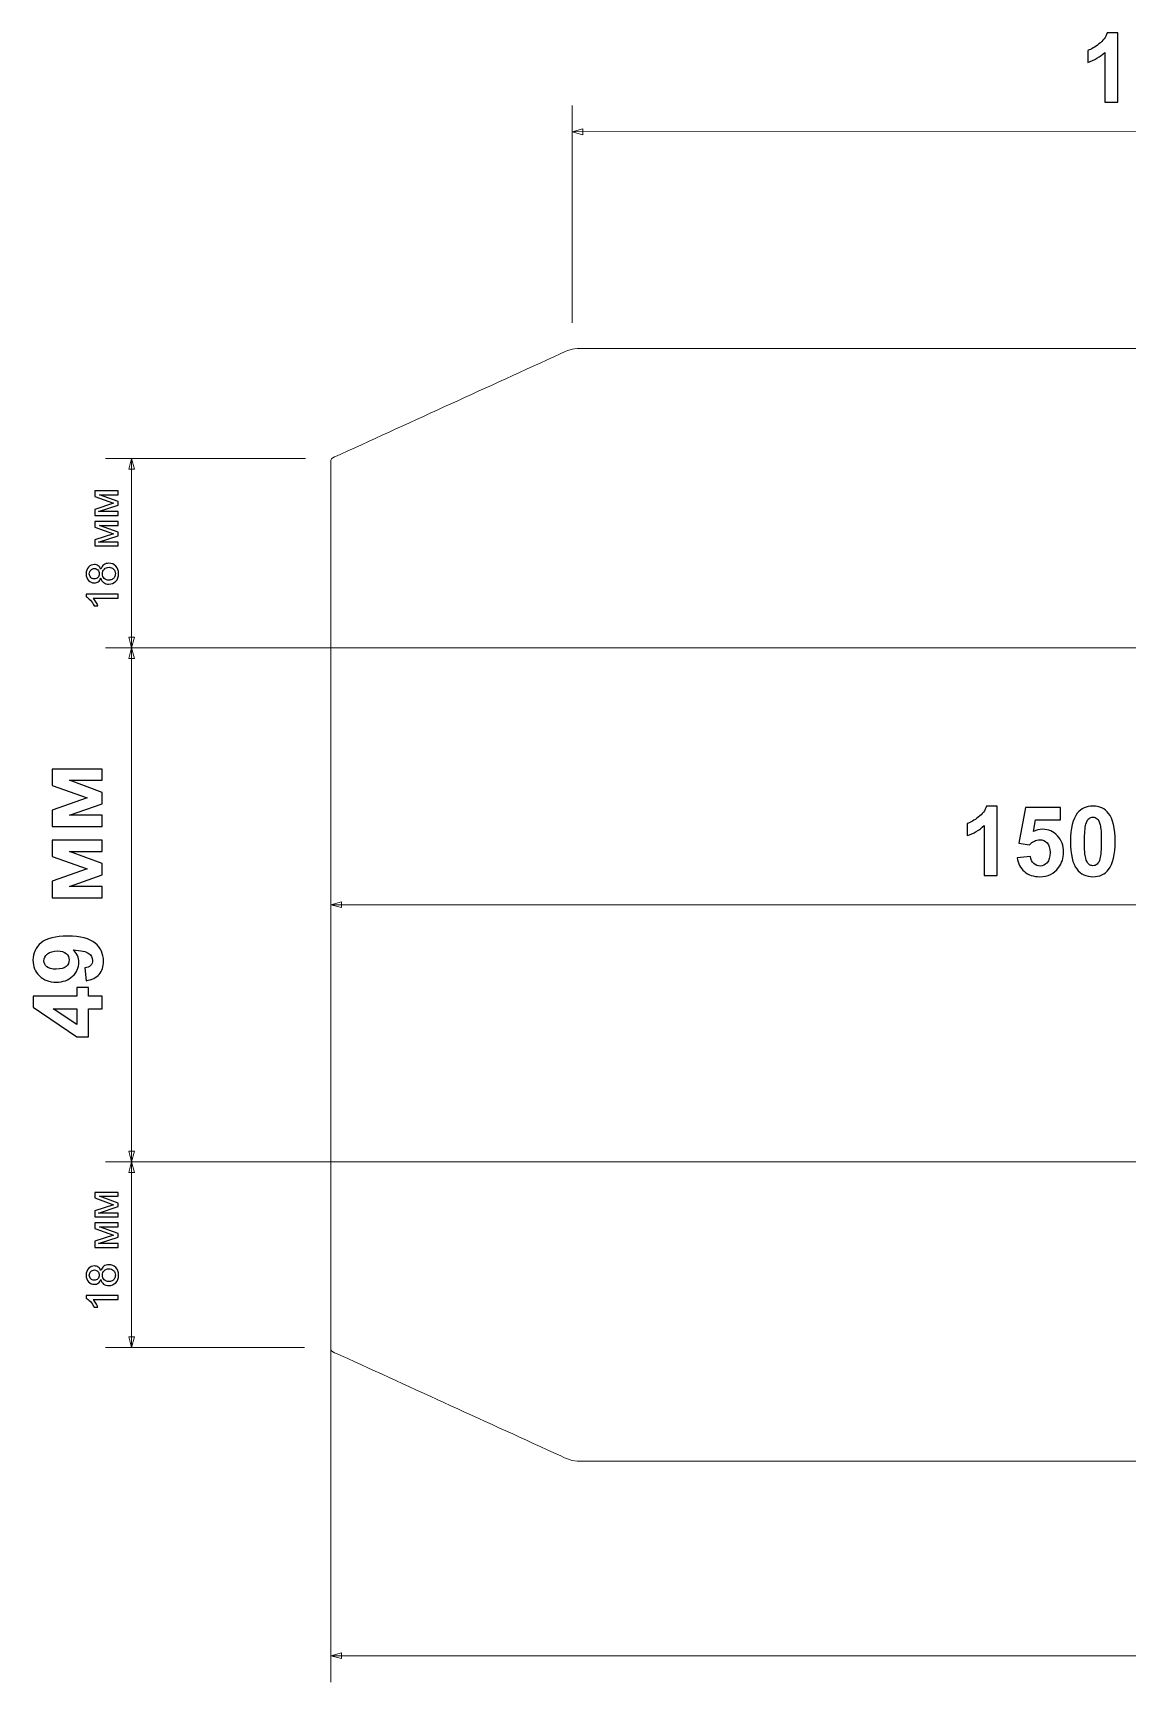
# Model space of a CAD drawing. Header units: centimetres. Extents: x -84 to 84, y -59 to 59.
# Drawn here: x -60.22 to -49.78, y 29.2 to 44.93 of the extents above; entities that cross this region are included whole.
import ezdxf

# ---------------------------------------------------------------- set-up
doc = ezdxf.new("R2010")
doc.units = ezdxf.units.CM
doc.header["$MEASUREMENT"] = 0
doc.layers.add('layer 1', color=7, linetype='Continuous')

msp = doc.modelspace()

# ---------------------------------------------------------------- linework, layer by layer
at = {"layer": 'layer 1', "color": 155}
for points, knots in [([(-49.87127, 44.26686), (-49.87127, 44.26686), (-49.99693, 44.26686), (-49.99693, 44.26686), (-49.99693, 44.26686), (-49.99693, 44.26686), (-49.99693, 44.74229), (-49.99693, 44.74229), (-49.99693, 44.74229), (-50.04279, 44.69918), (-50.09691, 44.66723), (-50.15928, 44.64659), (-50.15928, 44.64659), (-50.15928, 44.64659), (-50.15928, 44.76124), (-50.15928, 44.76124), (-50.15928, 44.76124), (-50.12641, 44.77194), (-50.09079, 44.79227), (-50.05242, 44.82239), (-50.05242, 44.82239), (-50.0139, 44.85235), (-49.98761, 44.88736), (-49.97324, 44.92726), (-49.97324, 44.92726), (-49.97324, 44.92726), (-49.87127, 44.92726), (-49.87127, 44.92726), (-49.87127, 44.92726), (-49.87127, 44.92726), (-49.87127, 44.26686), (-49.87127, 44.26686)], [0, 0, 0, 0, 0.11111111, 0.11111111, 0.11111111, 0.11111111, 0.22222222, 0.22222222, 0.22222222, 0.22222222, 0.33333333, 0.33333333, 0.33333333, 0.33333333, 0.44444444, 0.44444444, 0.44444444, 0.44444444, 0.55555556, 0.55555556, 0.55555556, 0.55555556, 0.66666667, 0.66666667, 0.66666667, 0.66666667, 0.77777778, 0.77777778, 0.77777778, 0.77777778, 1, 1, 1, 1]), ([(-59.62596, 40.32731), (-59.62596, 40.32731), (-59.62596, 40.3846), (-59.62596, 40.3846), (-59.62596, 40.3846), (-59.62596, 40.3846), (-59.45014, 40.44267), (-59.45014, 40.44267), (-59.45014, 40.44267), (-59.45014, 40.44267), (-59.62596, 40.50694), (-59.62596, 40.50694), (-59.62596, 40.50694), (-59.62596, 40.50694), (-59.62596, 40.56014), (-59.62596, 40.56014), (-59.62596, 40.56014), (-59.62596, 40.56014), (-59.40625, 40.56014), (-59.40625, 40.56014), (-59.40625, 40.56014), (-59.40625, 40.56014), (-59.40625, 40.52289), (-59.40625, 40.52289), (-59.40625, 40.52289), (-59.40625, 40.52289), (-59.58313, 40.52289), (-59.58313, 40.52289), (-59.58313, 40.52289), (-59.58313, 40.52289), (-59.40625, 40.45819), (-59.40625, 40.45819), (-59.40625, 40.45819), (-59.40625, 40.45819), (-59.40625, 40.42489), (-59.40625, 40.42489), (-59.40625, 40.42489), (-59.40625, 40.42489), (-59.5916, 40.36372), (-59.5916, 40.36372), (-59.5916, 40.36372), (-59.5916, 40.36372), (-59.40625, 40.36372), (-59.40625, 40.36372), (-59.40625, 40.36372), (-59.40625, 40.36372), (-59.40625, 40.32731), (-59.40625, 40.32731), (-59.40625, 40.32731), (-59.40625, 40.32731), (-59.62596, 40.32731), (-59.62596, 40.32731)], [0, 0, 0, 0, 0.07142857, 0.07142857, 0.07142857, 0.07142857, 0.14285714, 0.14285714, 0.14285714, 0.14285714, 0.21428571, 0.21428571, 0.21428571, 0.21428571, 0.28571429, 0.28571429, 0.28571429, 0.28571429, 0.35714286, 0.35714286, 0.35714286, 0.35714286, 0.42857143, 0.42857143, 0.42857143, 0.42857143, 0.5, 0.5, 0.5, 0.5, 0.57142857, 0.57142857, 0.57142857, 0.57142857, 0.64285714, 0.64285714, 0.64285714, 0.64285714, 0.71428571, 0.71428571, 0.71428571, 0.71428571, 0.78571429, 0.78571429, 0.78571429, 0.78571429, 0.85714286, 0.85714286, 0.85714286, 0.85714286, 1, 1, 1, 1]), ([(-59.62596, 40.03627), (-59.62596, 40.03627), (-59.62596, 40.09356), (-59.62596, 40.09356), (-59.62596, 40.09356), (-59.62596, 40.09356), (-59.45014, 40.15163), (-59.45014, 40.15163), (-59.45014, 40.15163), (-59.45014, 40.15163), (-59.62596, 40.2159), (-59.62596, 40.2159), (-59.62596, 40.2159), (-59.62596, 40.2159), (-59.62596, 40.2691), (-59.62596, 40.2691), (-59.62596, 40.2691), (-59.62596, 40.2691), (-59.40625, 40.2691), (-59.40625, 40.2691), (-59.40625, 40.2691), (-59.40625, 40.2691), (-59.40625, 40.23185), (-59.40625, 40.23185), (-59.40625, 40.23185), (-59.40625, 40.23185), (-59.58313, 40.23185), (-59.58313, 40.23185), (-59.58313, 40.23185), (-59.58313, 40.23185), (-59.40625, 40.16715), (-59.40625, 40.16715), (-59.40625, 40.16715), (-59.40625, 40.16715), (-59.40625, 40.13385), (-59.40625, 40.13385), (-59.40625, 40.13385), (-59.40625, 40.13385), (-59.5916, 40.07268), (-59.5916, 40.07268), (-59.5916, 40.07268), (-59.5916, 40.07268), (-59.40625, 40.07268), (-59.40625, 40.07268), (-59.40625, 40.07268), (-59.40625, 40.07268), (-59.40625, 40.03627), (-59.40625, 40.03627), (-59.40625, 40.03627), (-59.40625, 40.03627), (-59.62596, 40.03627), (-59.62596, 40.03627)], [0, 0, 0, 0, 0.07142857, 0.07142857, 0.07142857, 0.07142857, 0.14285714, 0.14285714, 0.14285714, 0.14285714, 0.21428571, 0.21428571, 0.21428571, 0.21428571, 0.28571429, 0.28571429, 0.28571429, 0.28571429, 0.35714286, 0.35714286, 0.35714286, 0.35714286, 0.42857143, 0.42857143, 0.42857143, 0.42857143, 0.5, 0.5, 0.5, 0.5, 0.57142857, 0.57142857, 0.57142857, 0.57142857, 0.64285714, 0.64285714, 0.64285714, 0.64285714, 0.71428571, 0.71428571, 0.71428571, 0.71428571, 0.78571429, 0.78571429, 0.78571429, 0.78571429, 0.85714286, 0.85714286, 0.85714286, 0.85714286, 1, 1, 1, 1]), ([(-59.57057, 39.72914), (-59.57622, 39.71369), (-59.58433, 39.70226), (-59.59477, 39.69478), (-59.59477, 39.69478), (-59.60529, 39.68737), (-59.61784, 39.68363), (-59.63245, 39.68363), (-59.63245, 39.68363), (-59.65453, 39.68363), (-59.67302, 39.69154), (-59.68805, 39.70734), (-59.68805, 39.70734), (-59.70307, 39.72321), (-59.71062, 39.74424), (-59.71062, 39.77056), (-59.71062, 39.77056), (-59.71062, 39.79694), (-59.70293, 39.81825), (-59.68755, 39.83434), (-59.68755, 39.83434), (-59.67217, 39.85043), (-59.65347, 39.85847), (-59.63139, 39.85847), (-59.63139, 39.85847), (-59.61735, 39.85847), (-59.60507, 39.8548), (-59.5947, 39.84746), (-59.5947, 39.84746), (-59.58426, 39.84012), (-59.57622, 39.82898), (-59.57057, 39.81395), (-59.57057, 39.81395), (-59.5645, 39.8325), (-59.55477, 39.84654), (-59.54122, 39.85621), (-59.54122, 39.85621), (-59.52775, 39.86588), (-59.51166, 39.87074), (-59.49289, 39.87074), (-59.49289, 39.87074), (-59.467, 39.87074), (-59.44527, 39.86157), (-59.42763, 39.8433), (-59.42763, 39.8433), (-59.40999, 39.82495), (-59.40117, 39.8009), (-59.40117, 39.77105), (-59.40117, 39.77105), (-59.40117, 39.74121), (-59.40999, 39.71715), (-59.4277, 39.6988), (-59.4277, 39.6988), (-59.44541, 39.68053), (-59.46749, 39.67136), (-59.49395, 39.67136), (-59.49395, 39.67136), (-59.51363, 39.67136), (-59.53014, 39.67637), (-59.54341, 39.68638), (-59.54341, 39.68638), (-59.55674, 39.6964), (-59.56577, 39.71066), (-59.57057, 39.72914)], [0, 0, 0, 0, 0.05882353, 0.05882353, 0.05882353, 0.05882353, 0.11764706, 0.11764706, 0.11764706, 0.11764706, 0.17647059, 0.17647059, 0.17647059, 0.17647059, 0.23529412, 0.23529412, 0.23529412, 0.23529412, 0.29411765, 0.29411765, 0.29411765, 0.29411765, 0.35294118, 0.35294118, 0.35294118, 0.35294118, 0.41176471, 0.41176471, 0.41176471, 0.41176471, 0.47058824, 0.47058824, 0.47058824, 0.47058824, 0.52941176, 0.52941176, 0.52941176, 0.52941176, 0.58823529, 0.58823529, 0.58823529, 0.58823529, 0.64705882, 0.64705882, 0.64705882, 0.64705882, 0.70588235, 0.70588235, 0.70588235, 0.70588235, 0.76470588, 0.76470588, 0.76470588, 0.76470588, 0.82352941, 0.82352941, 0.82352941, 0.82352941, 0.88235294, 0.88235294, 0.88235294, 0.88235294, 1, 1, 1, 1]), ([(-59.63379, 39.72173), (-59.6194, 39.72173), (-59.60768, 39.72632), (-59.59858, 39.73542), (-59.59858, 39.73542), (-59.58948, 39.74459), (-59.5849, 39.75659), (-59.5849, 39.77147), (-59.5849, 39.77147), (-59.5849, 39.78594), (-59.58941, 39.79765), (-59.59844, 39.80675), (-59.59844, 39.80675), (-59.60747, 39.81585), (-59.61855, 39.82037), (-59.63167, 39.82037), (-59.63167, 39.82037), (-59.64536, 39.82037), (-59.65686, 39.81571), (-59.66617, 39.80633), (-59.66617, 39.80633), (-59.67549, 39.79701), (-59.68014, 39.78523), (-59.68014, 39.77105), (-59.68014, 39.77105), (-59.68014, 39.75673), (-59.67556, 39.74495), (-59.66646, 39.73563), (-59.66646, 39.73563), (-59.65736, 39.72639), (-59.64649, 39.72173), (-59.63379, 39.72173)], [0, 0, 0, 0, 0.11111111, 0.11111111, 0.11111111, 0.11111111, 0.22222222, 0.22222222, 0.22222222, 0.22222222, 0.33333333, 0.33333333, 0.33333333, 0.33333333, 0.44444444, 0.44444444, 0.44444444, 0.44444444, 0.55555556, 0.55555556, 0.55555556, 0.55555556, 0.66666667, 0.66666667, 0.66666667, 0.66666667, 0.77777778, 0.77777778, 0.77777778, 0.77777778, 1, 1, 1, 1]), ([(-59.49367, 39.70946), (-59.48301, 39.70946), (-59.47278, 39.71193), (-59.46284, 39.71686), (-59.46284, 39.71686), (-59.45296, 39.7218), (-59.44527, 39.72928), (-59.43983, 39.7393), (-59.43983, 39.7393), (-59.4344, 39.74925), (-59.43165, 39.75997), (-59.43165, 39.77133), (-59.43165, 39.77133), (-59.43165, 39.78925), (-59.43736, 39.80393), (-59.44879, 39.81543), (-59.44879, 39.81543), (-59.46022, 39.82693), (-59.47476, 39.83265), (-59.4924, 39.83265), (-59.4924, 39.83265), (-59.51032, 39.83265), (-59.52514, 39.82672), (-59.53685, 39.81494), (-59.53685, 39.81494), (-59.54856, 39.80308), (-59.55442, 39.78813), (-59.55442, 39.77013), (-59.55442, 39.77013), (-59.55442, 39.75249), (-59.54863, 39.73803), (-59.53706, 39.7266), (-59.53706, 39.7266), (-59.52549, 39.71517), (-59.51102, 39.70946), (-59.49367, 39.70946)], [0, 0, 0, 0, 0.1, 0.1, 0.1, 0.1, 0.2, 0.2, 0.2, 0.2, 0.3, 0.3, 0.3, 0.3, 0.4, 0.4, 0.4, 0.4, 0.5, 0.5, 0.5, 0.5, 0.6, 0.6, 0.6, 0.6, 0.7, 0.7, 0.7, 0.7, 0.8, 0.8, 0.8, 0.8, 1, 1, 1, 1]), ([(-59.40625, 39.57604), (-59.40625, 39.57604), (-59.40625, 39.53879), (-59.40625, 39.53879), (-59.40625, 39.53879), (-59.40625, 39.53879), (-59.64346, 39.53879), (-59.64346, 39.53879), (-59.64346, 39.53879), (-59.63485, 39.52983), (-59.62631, 39.51804), (-59.61777, 39.50351), (-59.61777, 39.50351), (-59.60924, 39.48897), (-59.60282, 39.47585), (-59.59858, 39.46428), (-59.59858, 39.46428), (-59.59858, 39.46428), (-59.63457, 39.46428), (-59.63457, 39.46428), (-59.63457, 39.46428), (-59.6443, 39.48509), (-59.65616, 39.5033), (-59.67013, 39.51889), (-59.67013, 39.51889), (-59.68403, 39.53448), (-59.6975, 39.54556), (-59.71062, 39.55205), (-59.71062, 39.55205), (-59.71062, 39.55205), (-59.71062, 39.57604), (-59.71062, 39.57604), (-59.71062, 39.57604), (-59.71062, 39.57604), (-59.40625, 39.57604), (-59.40625, 39.57604)], [0, 0, 0, 0, 0.1, 0.1, 0.1, 0.1, 0.2, 0.2, 0.2, 0.2, 0.3, 0.3, 0.3, 0.3, 0.4, 0.4, 0.4, 0.4, 0.5, 0.5, 0.5, 0.5, 0.6, 0.6, 0.6, 0.6, 0.7, 0.7, 0.7, 0.7, 0.8, 0.8, 0.8, 0.8, 1, 1, 1, 1]), ([(-60.03295, 37.36031), (-60.03295, 37.36031), (-60.03295, 37.51715), (-60.03295, 37.51715), (-60.03295, 37.51715), (-60.03295, 37.51715), (-59.70122, 37.6341), (-59.70122, 37.6341), (-59.70122, 37.6341), (-59.70122, 37.6341), (-60.03295, 37.75303), (-60.03295, 37.75303), (-60.03295, 37.75303), (-60.03295, 37.75303), (-60.03295, 37.90881), (-60.03295, 37.90881), (-60.03295, 37.90881), (-60.03295, 37.90881), (-59.55691, 37.90881), (-59.55691, 37.90881), (-59.55691, 37.90881), (-59.55691, 37.90881), (-59.55691, 37.80149), (-59.55691, 37.80149), (-59.55691, 37.80149), (-59.55691, 37.80149), (-59.87029, 37.80149), (-59.87029, 37.80149), (-59.87029, 37.80149), (-59.87029, 37.80149), (-59.55691, 37.68623), (-59.55691, 37.68623), (-59.55691, 37.68623), (-59.55691, 37.68623), (-59.55691, 37.57815), (-59.55691, 37.57815), (-59.55691, 37.57815), (-59.55691, 37.57815), (-59.87029, 37.46762), (-59.87029, 37.46762), (-59.87029, 37.46762), (-59.87029, 37.46762), (-59.55691, 37.46762), (-59.55691, 37.46762), (-59.55691, 37.46762), (-59.55691, 37.46762), (-59.55691, 37.36031), (-59.55691, 37.36031), (-59.55691, 37.36031), (-59.55691, 37.36031), (-60.03295, 37.36031), (-60.03295, 37.36031)], [0, 0, 0, 0, 0.07142857, 0.07142857, 0.07142857, 0.07142857, 0.14285714, 0.14285714, 0.14285714, 0.14285714, 0.21428571, 0.21428571, 0.21428571, 0.21428571, 0.28571429, 0.28571429, 0.28571429, 0.28571429, 0.35714286, 0.35714286, 0.35714286, 0.35714286, 0.42857143, 0.42857143, 0.42857143, 0.42857143, 0.5, 0.5, 0.5, 0.5, 0.57142857, 0.57142857, 0.57142857, 0.57142857, 0.64285714, 0.64285714, 0.64285714, 0.64285714, 0.71428571, 0.71428571, 0.71428571, 0.71428571, 0.78571429, 0.78571429, 0.78571429, 0.78571429, 0.85714286, 0.85714286, 0.85714286, 0.85714286, 1, 1, 1, 1]), ([(-51.02188, 36.89402), (-51.02188, 36.89402), (-51.14754, 36.89402), (-51.14754, 36.89402), (-51.14754, 36.89402), (-51.14754, 36.89402), (-51.14754, 37.36945), (-51.14754, 37.36945), (-51.14754, 37.36945), (-51.1934, 37.32634), (-51.24752, 37.29439), (-51.30989, 37.27375), (-51.30989, 37.27375), (-51.30989, 37.27375), (-51.30989, 37.3884), (-51.30989, 37.3884), (-51.30989, 37.3884), (-51.27702, 37.3991), (-51.2414, 37.41943), (-51.20303, 37.44955), (-51.20303, 37.44955), (-51.16451, 37.47951), (-51.13822, 37.51452), (-51.12385, 37.55442), (-51.12385, 37.55442), (-51.12385, 37.55442), (-51.02188, 37.55442), (-51.02188, 37.55442), (-51.02188, 37.55442), (-51.02188, 37.55442), (-51.02188, 36.89402), (-51.02188, 36.89402)], [0, 0, 0, 0, 0.11111111, 0.11111111, 0.11111111, 0.11111111, 0.22222222, 0.22222222, 0.22222222, 0.22222222, 0.33333333, 0.33333333, 0.33333333, 0.33333333, 0.44444444, 0.44444444, 0.44444444, 0.44444444, 0.55555556, 0.55555556, 0.55555556, 0.55555556, 0.66666667, 0.66666667, 0.66666667, 0.66666667, 0.77777778, 0.77777778, 0.77777778, 0.77777778, 1, 1, 1, 1]), ([(-50.83186, 37.06264), (-50.83186, 37.06264), (-50.7062, 37.07563), (-50.7062, 37.07563), (-50.7062, 37.07563), (-50.70253, 37.0472), (-50.69199, 37.02457), (-50.67441, 37.00791), (-50.67441, 37.00791), (-50.65667, 36.99125), (-50.63634, 36.98299), (-50.61326, 36.98299), (-50.61326, 36.98299), (-50.58696, 36.98299), (-50.56465, 36.99369), (-50.54645, 37.01525), (-50.54645, 37.01525), (-50.52826, 37.0368), (-50.51909, 37.06921), (-50.51909, 37.11247), (-50.51909, 37.11247), (-50.51909, 37.15313), (-50.52811, 37.18356), (-50.5463, 37.20389), (-50.5463, 37.20389), (-50.56434, 37.22422), (-50.58788, 37.23431), (-50.61693, 37.23431), (-50.61693, 37.23431), (-50.65316, 37.23431), (-50.68572, 37.21841), (-50.71446, 37.18661), (-50.71446, 37.18661), (-50.71446, 37.18661), (-50.81627, 37.20129), (-50.81627, 37.20129), (-50.81627, 37.20129), (-50.81627, 37.20129), (-50.75206, 37.54249), (-50.75206, 37.54249), (-50.75206, 37.54249), (-50.75206, 37.54249), (-50.41911, 37.54249), (-50.41911, 37.54249), (-50.41911, 37.54249), (-50.41911, 37.54249), (-50.41911, 37.42509), (-50.41911, 37.42509), (-50.41911, 37.42509), (-50.41911, 37.42509), (-50.65652, 37.42509), (-50.65652, 37.42509), (-50.65652, 37.42509), (-50.65652, 37.42509), (-50.67639, 37.31334), (-50.67639, 37.31334), (-50.67639, 37.31334), (-50.64842, 37.32725), (-50.61968, 37.33429), (-50.59033, 37.33429), (-50.59033, 37.33429), (-50.53438, 37.33429), (-50.48699, 37.31395), (-50.44816, 37.27314), (-50.44816, 37.27314), (-50.40918, 37.23247), (-50.38976, 37.17958), (-50.38976, 37.11446), (-50.38976, 37.11446), (-50.38976, 37.06019), (-50.40551, 37.01188), (-50.43685, 36.96923), (-50.43685, 36.96923), (-50.47965, 36.91114), (-50.53896, 36.8821), (-50.61479, 36.8821), (-50.61479, 36.8821), (-50.67548, 36.8821), (-50.72501, 36.89845), (-50.76322, 36.93101), (-50.76322, 36.93101), (-50.80159, 36.96373), (-50.82437, 37.00745), (-50.83186, 37.06264)], [0, 0, 0, 0, 0.04545455, 0.04545455, 0.04545455, 0.04545455, 0.09090909, 0.09090909, 0.09090909, 0.09090909, 0.13636364, 0.13636364, 0.13636364, 0.13636364, 0.18181818, 0.18181818, 0.18181818, 0.18181818, 0.22727273, 0.22727273, 0.22727273, 0.22727273, 0.27272727, 0.27272727, 0.27272727, 0.27272727, 0.31818182, 0.31818182, 0.31818182, 0.31818182, 0.36363636, 0.36363636, 0.36363636, 0.36363636, 0.40909091, 0.40909091, 0.40909091, 0.40909091, 0.45454545, 0.45454545, 0.45454545, 0.45454545, 0.5, 0.5, 0.5, 0.5, 0.54545455, 0.54545455, 0.54545455, 0.54545455, 0.59090909, 0.59090909, 0.59090909, 0.59090909, 0.63636364, 0.63636364, 0.63636364, 0.63636364, 0.68181818, 0.68181818, 0.68181818, 0.68181818, 0.72727273, 0.72727273, 0.72727273, 0.72727273, 0.77272727, 0.77272727, 0.77272727, 0.77272727, 0.81818182, 0.81818182, 0.81818182, 0.81818182, 0.86363636, 0.86363636, 0.86363636, 0.86363636, 0.90909091, 0.90909091, 0.90909091, 0.90909091, 1, 1, 1, 1]), ([(-50.11031, 37.55442), (-50.04672, 37.55442), (-49.99704, 37.53164), (-49.96111, 37.48609), (-49.96111, 37.48609), (-49.91846, 37.43228), (-49.89706, 37.34285), (-49.89706, 37.2181), (-49.89706, 37.2181), (-49.89706, 37.09352), (-49.91861, 37.00393), (-49.96157, 36.94951), (-49.96157, 36.94951), (-49.99719, 36.90457), (-50.04672, 36.8821), (-50.11031, 36.8821), (-50.11031, 36.8821), (-50.17421, 36.8821), (-50.22573, 36.90671), (-50.26486, 36.95593), (-50.26486, 36.95593), (-50.304, 37.00516), (-50.32357, 37.09306), (-50.32357, 37.21933), (-50.32357, 37.21933), (-50.32357, 37.3433), (-50.30201, 37.43258), (-50.25906, 37.487), (-50.25906, 37.487), (-50.22344, 37.53195), (-50.17391, 37.55442), (-50.11031, 37.55442)], [0, 0, 0, 0, 0.11111111, 0.11111111, 0.11111111, 0.11111111, 0.22222222, 0.22222222, 0.22222222, 0.22222222, 0.33333333, 0.33333333, 0.33333333, 0.33333333, 0.44444444, 0.44444444, 0.44444444, 0.44444444, 0.55555556, 0.55555556, 0.55555556, 0.55555556, 0.66666667, 0.66666667, 0.66666667, 0.66666667, 0.77777778, 0.77777778, 0.77777778, 0.77777778, 1, 1, 1, 1]), ([(-50.11031, 37.44986), (-50.12529, 37.44986), (-50.13875, 37.44496), (-50.15037, 37.43518), (-50.15037, 37.43518), (-50.16214, 37.42555), (-50.17131, 37.40812), (-50.17773, 37.3829), (-50.17773, 37.3829), (-50.18629, 37.35034), (-50.19057, 37.2953), (-50.19057, 37.2181), (-50.19057, 37.2181), (-50.19057, 37.14075), (-50.18675, 37.08771), (-50.1791, 37.05881), (-50.1791, 37.05881), (-50.17146, 37.02992), (-50.16183, 37.01066), (-50.15021, 37.00103), (-50.15021, 37.00103), (-50.13859, 36.9914), (-50.12529, 36.98666), (-50.11031, 36.98666), (-50.11031, 36.98666), (-50.09533, 36.98666), (-50.08188, 36.99155), (-50.07011, 37.00133), (-50.07011, 37.00133), (-50.05849, 37.01097), (-50.04932, 37.02839), (-50.0429, 37.05362), (-50.0429, 37.05362), (-50.03434, 37.08587), (-50.03006, 37.14075), (-50.03006, 37.2181), (-50.03006, 37.2181), (-50.03006, 37.2953), (-50.03388, 37.34835), (-50.04152, 37.37724), (-50.04152, 37.37724), (-50.04917, 37.40613), (-50.0588, 37.42555), (-50.07041, 37.43518), (-50.07041, 37.43518), (-50.08203, 37.44496), (-50.09533, 37.44986), (-50.11031, 37.44986)], [0, 0, 0, 0, 0.07692308, 0.07692308, 0.07692308, 0.07692308, 0.15384615, 0.15384615, 0.15384615, 0.15384615, 0.23076923, 0.23076923, 0.23076923, 0.23076923, 0.30769231, 0.30769231, 0.30769231, 0.30769231, 0.38461538, 0.38461538, 0.38461538, 0.38461538, 0.46153846, 0.46153846, 0.46153846, 0.46153846, 0.53846154, 0.53846154, 0.53846154, 0.53846154, 0.61538462, 0.61538462, 0.61538462, 0.61538462, 0.69230769, 0.69230769, 0.69230769, 0.69230769, 0.76923077, 0.76923077, 0.76923077, 0.76923077, 0.84615385, 0.84615385, 0.84615385, 0.84615385, 1, 1, 1, 1]), ([(-60.03295, 36.68187), (-60.03295, 36.68187), (-60.03295, 36.83871), (-60.03295, 36.83871), (-60.03295, 36.83871), (-60.03295, 36.83871), (-59.70122, 36.95566), (-59.70122, 36.95566), (-59.70122, 36.95566), (-59.70122, 36.95566), (-60.03295, 37.07459), (-60.03295, 37.07459), (-60.03295, 37.07459), (-60.03295, 37.07459), (-60.03295, 37.23037), (-60.03295, 37.23037), (-60.03295, 37.23037), (-60.03295, 37.23037), (-59.55691, 37.23037), (-59.55691, 37.23037), (-59.55691, 37.23037), (-59.55691, 37.23037), (-59.55691, 37.12305), (-59.55691, 37.12305), (-59.55691, 37.12305), (-59.55691, 37.12305), (-59.87029, 37.12305), (-59.87029, 37.12305), (-59.87029, 37.12305), (-59.87029, 37.12305), (-59.55691, 37.00779), (-59.55691, 37.00779), (-59.55691, 37.00779), (-59.55691, 37.00779), (-59.55691, 36.89971), (-59.55691, 36.89971), (-59.55691, 36.89971), (-59.55691, 36.89971), (-59.87029, 36.78918), (-59.87029, 36.78918), (-59.87029, 36.78918), (-59.87029, 36.78918), (-59.55691, 36.78918), (-59.55691, 36.78918), (-59.55691, 36.78918), (-59.55691, 36.78918), (-59.55691, 36.68187), (-59.55691, 36.68187), (-59.55691, 36.68187), (-59.55691, 36.68187), (-60.03295, 36.68187), (-60.03295, 36.68187)], [0, 0, 0, 0, 0.07142857, 0.07142857, 0.07142857, 0.07142857, 0.14285714, 0.14285714, 0.14285714, 0.14285714, 0.21428571, 0.21428571, 0.21428571, 0.21428571, 0.28571429, 0.28571429, 0.28571429, 0.28571429, 0.35714286, 0.35714286, 0.35714286, 0.35714286, 0.42857143, 0.42857143, 0.42857143, 0.42857143, 0.5, 0.5, 0.5, 0.5, 0.57142857, 0.57142857, 0.57142857, 0.57142857, 0.64285714, 0.64285714, 0.64285714, 0.64285714, 0.71428571, 0.71428571, 0.71428571, 0.71428571, 0.78571429, 0.78571429, 0.78571429, 0.78571429, 0.85714286, 0.85714286, 0.85714286, 0.85714286, 1, 1, 1, 1]), ([(-59.70947, 35.89031), (-59.70947, 35.89031), (-59.72293, 36.0123), (-59.72293, 36.0123), (-59.72293, 36.0123), (-59.69801, 36.0152), (-59.67951, 36.023), (-59.66759, 36.03538), (-59.66759, 36.03538), (-59.65551, 36.04777), (-59.64955, 36.06428), (-59.64955, 36.08461), (-59.64955, 36.08461), (-59.64955, 36.11044), (-59.66163, 36.1323), (-59.68563, 36.15034), (-59.68563, 36.15034), (-59.70963, 36.16838), (-59.75946, 36.17985), (-59.83483, 36.18489), (-59.83483, 36.18489), (-59.79814, 36.15325), (-59.77979, 36.11381), (-59.77979, 36.06626), (-59.77979, 36.06626), (-59.77979, 36.01475), (-59.79967, 35.97011), (-59.83957, 35.93265), (-59.83957, 35.93265), (-59.87947, 35.8952), (-59.93129, 35.87655), (-59.99519, 35.87655), (-59.99519, 35.87655), (-60.06184, 35.87655), (-60.1155, 35.89627), (-60.15616, 35.93586), (-60.15616, 35.93586), (-60.19698, 35.97546), (-60.21731, 36.02591), (-60.21731, 36.08705), (-60.21731, 36.08705), (-60.21731, 36.15355), (-60.19147, 36.20828), (-60.13996, 36.25093), (-60.13996, 36.25093), (-60.08829, 36.29358), (-60.00344, 36.31498), (-59.88512, 36.31498), (-59.88512, 36.31498), (-59.76497, 36.31498), (-59.67814, 36.29282), (-59.62494, 36.24848), (-59.62494, 36.24848), (-59.57159, 36.20415), (-59.54499, 36.14637), (-59.54499, 36.07513), (-59.54499, 36.07513), (-59.54499, 36.02392), (-59.55874, 35.98264), (-59.58626, 35.951), (-59.58626, 35.951), (-59.61362, 35.91951), (-59.65475, 35.89918), (-59.70947, 35.89031)], [0, 0, 0, 0, 0.05882353, 0.05882353, 0.05882353, 0.05882353, 0.11764706, 0.11764706, 0.11764706, 0.11764706, 0.17647059, 0.17647059, 0.17647059, 0.17647059, 0.23529412, 0.23529412, 0.23529412, 0.23529412, 0.29411765, 0.29411765, 0.29411765, 0.29411765, 0.35294118, 0.35294118, 0.35294118, 0.35294118, 0.41176471, 0.41176471, 0.41176471, 0.41176471, 0.47058824, 0.47058824, 0.47058824, 0.47058824, 0.52941176, 0.52941176, 0.52941176, 0.52941176, 0.58823529, 0.58823529, 0.58823529, 0.58823529, 0.64705882, 0.64705882, 0.64705882, 0.64705882, 0.70588235, 0.70588235, 0.70588235, 0.70588235, 0.76470588, 0.76470588, 0.76470588, 0.76470588, 0.82352941, 0.82352941, 0.82352941, 0.82352941, 0.88235294, 0.88235294, 0.88235294, 0.88235294, 1, 1, 1, 1]), ([(-59.98495, 36.17373), (-60.02546, 36.17373), (-60.05695, 36.16441), (-60.07927, 36.14576), (-60.07927, 36.14576), (-60.10159, 36.12726), (-60.11275, 36.1057), (-60.11275, 36.08124), (-60.11275, 36.08124), (-60.11275, 36.05801), (-60.10357, 36.03875), (-60.08523, 36.02346), (-60.08523, 36.02346), (-60.06688, 36.00802), (-60.03692, 36.00038), (-59.99534, 36.00038), (-59.99534, 36.00038), (-59.953, 36.00038), (-59.92196, 36.00878), (-59.90209, 36.02545), (-59.90209, 36.02545), (-59.88237, 36.04211), (-59.87243, 36.0629), (-59.87243, 36.08797), (-59.87243, 36.08797), (-59.87243, 36.11212), (-59.88191, 36.13246), (-59.90102, 36.14897), (-59.90102, 36.14897), (-59.92013, 36.16548), (-59.9481, 36.17373), (-59.98495, 36.17373)], [0, 0, 0, 0, 0.11111111, 0.11111111, 0.11111111, 0.11111111, 0.22222222, 0.22222222, 0.22222222, 0.22222222, 0.33333333, 0.33333333, 0.33333333, 0.33333333, 0.44444444, 0.44444444, 0.44444444, 0.44444444, 0.55555556, 0.55555556, 0.55555556, 0.55555556, 0.66666667, 0.66666667, 0.66666667, 0.66666667, 0.77777778, 0.77777778, 0.77777778, 0.77777778, 1, 1, 1, 1]), ([(-59.55691, 35.62233), (-59.55691, 35.62233), (-59.68899, 35.62233), (-59.68899, 35.62233), (-59.68899, 35.62233), (-59.68899, 35.62233), (-59.68899, 35.3545), (-59.68899, 35.3545), (-59.68899, 35.3545), (-59.68899, 35.3545), (-59.7986, 35.3545), (-59.7986, 35.3545), (-59.7986, 35.3545), (-59.7986, 35.3545), (-60.21639, 35.63853), (-60.21639, 35.63853), (-60.21639, 35.63853), (-60.21639, 35.63853), (-60.21639, 35.74432), (-60.21639, 35.74432), (-60.21639, 35.74432), (-60.21639, 35.74432), (-59.79906, 35.74432), (-59.79906, 35.74432), (-59.79906, 35.74432), (-59.79906, 35.74432), (-59.79906, 35.82595), (-59.79906, 35.82595), (-59.79906, 35.82595), (-59.79906, 35.82595), (-59.68899, 35.82595), (-59.68899, 35.82595), (-59.68899, 35.82595), (-59.68899, 35.82595), (-59.68899, 35.74432), (-59.68899, 35.74432), (-59.68899, 35.74432), (-59.68899, 35.74432), (-59.55691, 35.74432), (-59.55691, 35.74432), (-59.55691, 35.74432), (-59.55691, 35.74432), (-59.55691, 35.62233), (-59.55691, 35.62233)], [0, 0, 0, 0, 0.08333333, 0.08333333, 0.08333333, 0.08333333, 0.16666667, 0.16666667, 0.16666667, 0.16666667, 0.25, 0.25, 0.25, 0.25, 0.33333333, 0.33333333, 0.33333333, 0.33333333, 0.41666667, 0.41666667, 0.41666667, 0.41666667, 0.5, 0.5, 0.5, 0.5, 0.58333333, 0.58333333, 0.58333333, 0.58333333, 0.66666667, 0.66666667, 0.66666667, 0.66666667, 0.75, 0.75, 0.75, 0.75, 0.83333333, 0.83333333, 0.83333333, 0.83333333, 1, 1, 1, 1]), ([(-59.79906, 35.62233), (-59.79906, 35.62233), (-60.02332, 35.62233), (-60.02332, 35.62233), (-60.02332, 35.62233), (-60.02332, 35.62233), (-59.79906, 35.47221), (-59.79906, 35.47221), (-59.79906, 35.47221), (-59.79906, 35.47221), (-59.79906, 35.62233), (-59.79906, 35.62233)], [0, 0, 0, 0, 0.25, 0.25, 0.25, 0.25, 0.5, 0.5, 0.5, 0.5, 1, 1, 1, 1]), ([(-59.62596, 33.6389), (-59.62596, 33.6389), (-59.62596, 33.69619), (-59.62596, 33.69619), (-59.62596, 33.69619), (-59.62596, 33.69619), (-59.45014, 33.75426), (-59.45014, 33.75426), (-59.45014, 33.75426), (-59.45014, 33.75426), (-59.62596, 33.81853), (-59.62596, 33.81853), (-59.62596, 33.81853), (-59.62596, 33.81853), (-59.62596, 33.87173), (-59.62596, 33.87173), (-59.62596, 33.87173), (-59.62596, 33.87173), (-59.40625, 33.87173), (-59.40625, 33.87173), (-59.40625, 33.87173), (-59.40625, 33.87173), (-59.40625, 33.83448), (-59.40625, 33.83448), (-59.40625, 33.83448), (-59.40625, 33.83448), (-59.58313, 33.83448), (-59.58313, 33.83448), (-59.58313, 33.83448), (-59.58313, 33.83448), (-59.40625, 33.76978), (-59.40625, 33.76978), (-59.40625, 33.76978), (-59.40625, 33.76978), (-59.40625, 33.73648), (-59.40625, 33.73648), (-59.40625, 33.73648), (-59.40625, 33.73648), (-59.5916, 33.67531), (-59.5916, 33.67531), (-59.5916, 33.67531), (-59.5916, 33.67531), (-59.40625, 33.67531), (-59.40625, 33.67531), (-59.40625, 33.67531), (-59.40625, 33.67531), (-59.40625, 33.6389), (-59.40625, 33.6389), (-59.40625, 33.6389), (-59.40625, 33.6389), (-59.62596, 33.6389), (-59.62596, 33.6389)], [0, 0, 0, 0, 0.07142857, 0.07142857, 0.07142857, 0.07142857, 0.14285714, 0.14285714, 0.14285714, 0.14285714, 0.21428571, 0.21428571, 0.21428571, 0.21428571, 0.28571429, 0.28571429, 0.28571429, 0.28571429, 0.35714286, 0.35714286, 0.35714286, 0.35714286, 0.42857143, 0.42857143, 0.42857143, 0.42857143, 0.5, 0.5, 0.5, 0.5, 0.57142857, 0.57142857, 0.57142857, 0.57142857, 0.64285714, 0.64285714, 0.64285714, 0.64285714, 0.71428571, 0.71428571, 0.71428571, 0.71428571, 0.78571429, 0.78571429, 0.78571429, 0.78571429, 0.85714286, 0.85714286, 0.85714286, 0.85714286, 1, 1, 1, 1]), ([(-59.62596, 33.34786), (-59.62596, 33.34786), (-59.62596, 33.40515), (-59.62596, 33.40515), (-59.62596, 33.40515), (-59.62596, 33.40515), (-59.45014, 33.46322), (-59.45014, 33.46322), (-59.45014, 33.46322), (-59.45014, 33.46322), (-59.62596, 33.52749), (-59.62596, 33.52749), (-59.62596, 33.52749), (-59.62596, 33.52749), (-59.62596, 33.58069), (-59.62596, 33.58069), (-59.62596, 33.58069), (-59.62596, 33.58069), (-59.40625, 33.58069), (-59.40625, 33.58069), (-59.40625, 33.58069), (-59.40625, 33.58069), (-59.40625, 33.54344), (-59.40625, 33.54344), (-59.40625, 33.54344), (-59.40625, 33.54344), (-59.58313, 33.54344), (-59.58313, 33.54344), (-59.58313, 33.54344), (-59.58313, 33.54344), (-59.40625, 33.47874), (-59.40625, 33.47874), (-59.40625, 33.47874), (-59.40625, 33.47874), (-59.40625, 33.44544), (-59.40625, 33.44544), (-59.40625, 33.44544), (-59.40625, 33.44544), (-59.5916, 33.38427), (-59.5916, 33.38427), (-59.5916, 33.38427), (-59.5916, 33.38427), (-59.40625, 33.38427), (-59.40625, 33.38427), (-59.40625, 33.38427), (-59.40625, 33.38427), (-59.40625, 33.34786), (-59.40625, 33.34786), (-59.40625, 33.34786), (-59.40625, 33.34786), (-59.62596, 33.34786), (-59.62596, 33.34786)], [0, 0, 0, 0, 0.07142857, 0.07142857, 0.07142857, 0.07142857, 0.14285714, 0.14285714, 0.14285714, 0.14285714, 0.21428571, 0.21428571, 0.21428571, 0.21428571, 0.28571429, 0.28571429, 0.28571429, 0.28571429, 0.35714286, 0.35714286, 0.35714286, 0.35714286, 0.42857143, 0.42857143, 0.42857143, 0.42857143, 0.5, 0.5, 0.5, 0.5, 0.57142857, 0.57142857, 0.57142857, 0.57142857, 0.64285714, 0.64285714, 0.64285714, 0.64285714, 0.71428571, 0.71428571, 0.71428571, 0.71428571, 0.78571429, 0.78571429, 0.78571429, 0.78571429, 0.85714286, 0.85714286, 0.85714286, 0.85714286, 1, 1, 1, 1]), ([(-59.57057, 33.04073), (-59.57622, 33.02528), (-59.58433, 33.01385), (-59.59477, 33.00637), (-59.59477, 33.00637), (-59.60529, 32.99896), (-59.61784, 32.99522), (-59.63245, 32.99522), (-59.63245, 32.99522), (-59.65453, 32.99522), (-59.67302, 33.00313), (-59.68805, 33.01893), (-59.68805, 33.01893), (-59.70307, 33.0348), (-59.71062, 33.05583), (-59.71062, 33.08215), (-59.71062, 33.08215), (-59.71062, 33.10853), (-59.70293, 33.12984), (-59.68755, 33.14593), (-59.68755, 33.14593), (-59.67217, 33.16202), (-59.65347, 33.17006), (-59.63139, 33.17006), (-59.63139, 33.17006), (-59.61735, 33.17006), (-59.60507, 33.16639), (-59.5947, 33.15905), (-59.5947, 33.15905), (-59.58426, 33.15171), (-59.57622, 33.14057), (-59.57057, 33.12554), (-59.57057, 33.12554), (-59.5645, 33.14409), (-59.55477, 33.15813), (-59.54122, 33.1678), (-59.54122, 33.1678), (-59.52775, 33.17747), (-59.51166, 33.18233), (-59.49289, 33.18233), (-59.49289, 33.18233), (-59.467, 33.18233), (-59.44527, 33.17316), (-59.42763, 33.15489), (-59.42763, 33.15489), (-59.40999, 33.13654), (-59.40117, 33.11249), (-59.40117, 33.08264), (-59.40117, 33.08264), (-59.40117, 33.0528), (-59.40999, 33.02874), (-59.4277, 33.01039), (-59.4277, 33.01039), (-59.44541, 32.99212), (-59.46749, 32.98295), (-59.49395, 32.98295), (-59.49395, 32.98295), (-59.51363, 32.98295), (-59.53014, 32.98796), (-59.54341, 32.99797), (-59.54341, 32.99797), (-59.55674, 33.00799), (-59.56577, 33.02225), (-59.57057, 33.04073)], [0, 0, 0, 0, 0.05882353, 0.05882353, 0.05882353, 0.05882353, 0.11764706, 0.11764706, 0.11764706, 0.11764706, 0.17647059, 0.17647059, 0.17647059, 0.17647059, 0.23529412, 0.23529412, 0.23529412, 0.23529412, 0.29411765, 0.29411765, 0.29411765, 0.29411765, 0.35294118, 0.35294118, 0.35294118, 0.35294118, 0.41176471, 0.41176471, 0.41176471, 0.41176471, 0.47058824, 0.47058824, 0.47058824, 0.47058824, 0.52941176, 0.52941176, 0.52941176, 0.52941176, 0.58823529, 0.58823529, 0.58823529, 0.58823529, 0.64705882, 0.64705882, 0.64705882, 0.64705882, 0.70588235, 0.70588235, 0.70588235, 0.70588235, 0.76470588, 0.76470588, 0.76470588, 0.76470588, 0.82352941, 0.82352941, 0.82352941, 0.82352941, 0.88235294, 0.88235294, 0.88235294, 0.88235294, 1, 1, 1, 1]), ([(-59.63379, 33.03332), (-59.6194, 33.03332), (-59.60768, 33.03791), (-59.59858, 33.04701), (-59.59858, 33.04701), (-59.58948, 33.05618), (-59.5849, 33.06818), (-59.5849, 33.08306), (-59.5849, 33.08306), (-59.5849, 33.09753), (-59.58941, 33.10924), (-59.59844, 33.11834), (-59.59844, 33.11834), (-59.60747, 33.12744), (-59.61855, 33.13196), (-59.63167, 33.13196), (-59.63167, 33.13196), (-59.64536, 33.13196), (-59.65686, 33.1273), (-59.66617, 33.11792), (-59.66617, 33.11792), (-59.67549, 33.1086), (-59.68014, 33.09682), (-59.68014, 33.08264), (-59.68014, 33.08264), (-59.68014, 33.06832), (-59.67556, 33.05654), (-59.66646, 33.04722), (-59.66646, 33.04722), (-59.65736, 33.03798), (-59.64649, 33.03332), (-59.63379, 33.03332)], [0, 0, 0, 0, 0.11111111, 0.11111111, 0.11111111, 0.11111111, 0.22222222, 0.22222222, 0.22222222, 0.22222222, 0.33333333, 0.33333333, 0.33333333, 0.33333333, 0.44444444, 0.44444444, 0.44444444, 0.44444444, 0.55555556, 0.55555556, 0.55555556, 0.55555556, 0.66666667, 0.66666667, 0.66666667, 0.66666667, 0.77777778, 0.77777778, 0.77777778, 0.77777778, 1, 1, 1, 1]), ([(-59.49367, 33.02105), (-59.48301, 33.02105), (-59.47278, 33.02352), (-59.46284, 33.02845), (-59.46284, 33.02845), (-59.45296, 33.03339), (-59.44527, 33.04087), (-59.43983, 33.05089), (-59.43983, 33.05089), (-59.4344, 33.06084), (-59.43165, 33.07156), (-59.43165, 33.08292), (-59.43165, 33.08292), (-59.43165, 33.10084), (-59.43736, 33.11552), (-59.44879, 33.12702), (-59.44879, 33.12702), (-59.46022, 33.13852), (-59.47476, 33.14424), (-59.4924, 33.14424), (-59.4924, 33.14424), (-59.51032, 33.14424), (-59.52514, 33.13831), (-59.53685, 33.12653), (-59.53685, 33.12653), (-59.54856, 33.11467), (-59.55442, 33.09972), (-59.55442, 33.08172), (-59.55442, 33.08172), (-59.55442, 33.06408), (-59.54863, 33.04962), (-59.53706, 33.03819), (-59.53706, 33.03819), (-59.52549, 33.02676), (-59.51102, 33.02105), (-59.49367, 33.02105)], [0, 0, 0, 0, 0.1, 0.1, 0.1, 0.1, 0.2, 0.2, 0.2, 0.2, 0.3, 0.3, 0.3, 0.3, 0.4, 0.4, 0.4, 0.4, 0.5, 0.5, 0.5, 0.5, 0.6, 0.6, 0.6, 0.6, 0.7, 0.7, 0.7, 0.7, 0.8, 0.8, 0.8, 0.8, 1, 1, 1, 1]), ([(-59.40625, 32.88763), (-59.40625, 32.88763), (-59.40625, 32.85038), (-59.40625, 32.85038), (-59.40625, 32.85038), (-59.40625, 32.85038), (-59.64346, 32.85038), (-59.64346, 32.85038), (-59.64346, 32.85038), (-59.63485, 32.84142), (-59.62631, 32.82963), (-59.61777, 32.8151), (-59.61777, 32.8151), (-59.60924, 32.80056), (-59.60282, 32.78744), (-59.59858, 32.77587), (-59.59858, 32.77587), (-59.59858, 32.77587), (-59.63457, 32.77587), (-59.63457, 32.77587), (-59.63457, 32.77587), (-59.6443, 32.79668), (-59.65616, 32.81489), (-59.67013, 32.83048), (-59.67013, 32.83048), (-59.68403, 32.84607), (-59.6975, 32.85715), (-59.71062, 32.86364), (-59.71062, 32.86364), (-59.71062, 32.86364), (-59.71062, 32.88763), (-59.71062, 32.88763), (-59.71062, 32.88763), (-59.71062, 32.88763), (-59.40625, 32.88763), (-59.40625, 32.88763)], [0, 0, 0, 0, 0.1, 0.1, 0.1, 0.1, 0.2, 0.2, 0.2, 0.2, 0.3, 0.3, 0.3, 0.3, 0.4, 0.4, 0.4, 0.4, 0.5, 0.5, 0.5, 0.5, 0.6, 0.6, 0.6, 0.6, 0.7, 0.7, 0.7, 0.7, 0.8, 0.8, 0.8, 0.8, 1, 1, 1, 1])]:
    msp.add_open_spline(points, degree=3, knots=knots, dxfattribs=at)
at = {"layer": 'layer 1', "color": 155, "lineweight": 9}
for points in [[(-55.07434, 42.16283), (-55.07434, 42.16283), (-55.07532, 44.23477), (-55.07532, 44.23477)], [(-55.07521, 43.98478), (-55.07521, 43.98478), (-42.37863, 43.9908), (-42.37863, 43.9908)], [(-57.61873, 40.86875), (-57.61873, 40.86875), (-59.52712, 40.86875), (-59.52712, 40.86875)], [(-59.27712, 40.86875), (-59.27712, 40.86875), (-59.27712, 39.06423), (-59.27712, 39.06423)], [(-56.64846, 39.06423), (-56.64846, 39.06423), (-59.52712, 39.06423), (-59.52712, 39.06423)], [(-57.61873, 39.06423), (-57.61873, 39.06423), (-59.52712, 39.06423), (-59.52712, 39.06423)], [(-59.27712, 39.06423), (-59.27712, 39.06423), (-59.27712, 34.16421), (-59.27712, 34.16421)], [(-57.37765, 38.81423), (-57.37765, 38.81423), (-57.37765, 36.36423), (-57.37765, 36.36423)], [(-57.37765, 36.61423), (-57.37765, 36.61423), (-42.37765, 36.61423), (-42.37765, 36.61423)], [(-56.64846, 34.16421), (-56.64846, 34.16421), (-59.52712, 34.16421), (-59.52712, 34.16421)], [(-57.62765, 34.16421), (-57.62765, 34.16421), (-59.52712, 34.16421), (-59.52712, 34.16421)], [(-59.27712, 32.39196), (-59.27712, 32.39196), (-59.27712, 34.16421), (-59.27712, 34.16421)], [(-57.37765, 32.7847), (-57.37765, 32.7847), (-57.37765, 29.20303), (-57.37765, 29.20303)], [(-57.62765, 32.39196), (-57.62765, 32.39196), (-59.52712, 32.39196), (-59.52712, 32.39196)], [(-57.37765, 29.45303), (-57.37765, 29.45303), (-4.84521, 29.45303), (-4.84521, 29.45303)]]:
    msp.add_open_spline(points, degree=3, dxfattribs=at)
for points in [[(-54.9736, 43.9576), (-54.9736, 43.9576), (-55.07521, 43.98478), (-55.07521, 43.98478), (-55.07521, 43.98478), (-55.07521, 43.98478), (-54.97362, 44.01204), (-54.97362, 44.01204), (-54.97362, 44.01204), (-54.97362, 44.01204), (-54.9736, 43.9576), (-54.9736, 43.9576)], [(-59.30434, 40.76715), (-59.30434, 40.76715), (-59.27712, 40.86875), (-59.27712, 40.86875), (-59.27712, 40.86875), (-59.27712, 40.86875), (-59.24989, 40.76715), (-59.24989, 40.76715), (-59.24989, 40.76715), (-59.24989, 40.76715), (-59.30434, 40.76715), (-59.30434, 40.76715)], [(-59.30434, 39.16582), (-59.30434, 39.16582), (-59.27712, 39.06423), (-59.27712, 39.06423), (-59.27712, 39.06423), (-59.27712, 39.06423), (-59.24989, 39.16582), (-59.24989, 39.16582), (-59.24989, 39.16582), (-59.24989, 39.16582), (-59.30434, 39.16582), (-59.30434, 39.16582)], [(-59.30434, 38.96263), (-59.30434, 38.96263), (-59.27712, 39.06423), (-59.27712, 39.06423), (-59.27712, 39.06423), (-59.27712, 39.06423), (-59.24989, 38.96263), (-59.24989, 38.96263), (-59.24989, 38.96263), (-59.24989, 38.96263), (-59.30434, 38.96263), (-59.30434, 38.96263)], [(-57.27605, 36.587), (-57.27605, 36.587), (-57.37765, 36.61423), (-57.37765, 36.61423), (-57.37765, 36.61423), (-57.37765, 36.61423), (-57.27605, 36.64145), (-57.27605, 36.64145), (-57.27605, 36.64145), (-57.27605, 36.64145), (-57.27605, 36.587), (-57.27605, 36.587)], [(-59.30434, 34.2658), (-59.30434, 34.2658), (-59.27712, 34.16421), (-59.27712, 34.16421), (-59.27712, 34.16421), (-59.27712, 34.16421), (-59.24989, 34.2658), (-59.24989, 34.2658), (-59.24989, 34.2658), (-59.24989, 34.2658), (-59.30434, 34.2658), (-59.30434, 34.2658)], [(-59.24989, 34.06261), (-59.24989, 34.06261), (-59.27712, 34.16421), (-59.27712, 34.16421), (-59.27712, 34.16421), (-59.27712, 34.16421), (-59.30434, 34.06261), (-59.30434, 34.06261), (-59.30434, 34.06261), (-59.30434, 34.06261), (-59.24989, 34.06261), (-59.24989, 34.06261)], [(-59.24989, 32.49355), (-59.24989, 32.49355), (-59.27712, 32.39196), (-59.27712, 32.39196), (-59.27712, 32.39196), (-59.27712, 32.39196), (-59.30434, 32.49355), (-59.30434, 32.49355), (-59.30434, 32.49355), (-59.30434, 32.49355), (-59.24989, 32.49355), (-59.24989, 32.49355)], [(-57.27605, 29.4258), (-57.27605, 29.4258), (-57.37765, 29.45303), (-57.37765, 29.45303), (-57.37765, 29.45303), (-57.37765, 29.45303), (-57.27605, 29.48025), (-57.27605, 29.48025), (-57.27605, 29.48025), (-57.27605, 29.48025), (-57.27605, 29.4258), (-57.27605, 29.4258)]]:
    msp.add_open_spline(points, degree=3, knots=[0, 0, 0, 0, 0.25, 0.25, 0.25, 0.25, 0.5, 0.5, 0.5, 0.5, 1, 1, 1, 1], dxfattribs=at)
at = {"layer": 'layer 1', "color": 254, "lineweight": 20}
msp.add_open_spline([(-54.95849, 41.91886), (-54.95849, 41.91886), (50.96113, 41.91886), (50.96113, 41.91886), (50.96113, 41.91886), (51.67024, 41.91886), (51.62215, 41.82425), (51.62143, 41.42214), (51.62143, 41.42214), (51.62143, 41.42214), (51.62143, 36.61422), (51.62143, 36.61422), (51.62143, 36.61422), (51.62143, 36.61422), (51.62143, 31.8063), (51.62143, 31.8063), (51.62143, 31.8063), (51.62215, 31.40419), (51.67024, 31.30958), (50.96113, 31.30958), (50.96113, 31.30958), (50.96113, 31.30958), (-54.95849, 31.30958), (-54.95849, 31.30958), (-54.95849, 31.30958), (-55.07312, 31.30958), (-55.07723, 31.30937), (-55.18469, 31.35849), (-55.18469, 31.35849), (-55.88335, 31.67786), (-56.58204, 31.99731), (-57.2807, 32.31671), (-57.2807, 32.31671), (-57.39009, 32.36668), (-57.37765, 32.33411), (-57.37765, 32.47431), (-57.37765, 32.47431), (-57.37765, 32.84789), (-57.37765, 33.79064), (-57.37765, 34.16421), (-57.37765, 34.16421), (-57.37765, 34.16421), (-42.37765, 34.16421), (-42.37765, 34.16421), (-42.37765, 34.16421), (-42.37765, 34.16421), (-42.37765, 39.06423), (-42.37765, 39.06423), (-42.37765, 39.06423), (-42.37765, 39.06423), (-57.37765, 39.06423), (-57.37765, 39.06423), (-57.37765, 39.06423), (-57.37765, 39.4378), (-57.37765, 40.38055), (-57.37765, 40.75413), (-57.37765, 40.75413), (-57.37765, 40.89433), (-57.39009, 40.86176), (-57.2807, 40.91173), (-57.2807, 40.91173), (-56.58204, 41.23113), (-55.88335, 41.55058), (-55.18469, 41.86995), (-55.18469, 41.86995), (-55.07723, 41.91907), (-55.07312, 41.91886), (-54.95849, 41.91886)], degree=3, knots=[0, 0, 0, 0, 0.05555556, 0.05555556, 0.05555556, 0.05555556, 0.11111111, 0.11111111, 0.11111111, 0.11111111, 0.16666667, 0.16666667, 0.16666667, 0.16666667, 0.22222222, 0.22222222, 0.22222222, 0.22222222, 0.27777778, 0.27777778, 0.27777778, 0.27777778, 0.33333333, 0.33333333, 0.33333333, 0.33333333, 0.38888889, 0.38888889, 0.38888889, 0.38888889, 0.44444444, 0.44444444, 0.44444444, 0.44444444, 0.5, 0.5, 0.5, 0.5, 0.55555556, 0.55555556, 0.55555556, 0.55555556, 0.61111111, 0.61111111, 0.61111111, 0.61111111, 0.66666667, 0.66666667, 0.66666667, 0.66666667, 0.72222222, 0.72222222, 0.72222222, 0.72222222, 0.77777778, 0.77777778, 0.77777778, 0.77777778, 0.83333333, 0.83333333, 0.83333333, 0.83333333, 0.88888889, 0.88888889, 0.88888889, 0.88888889, 1, 1, 1, 1], dxfattribs=at)
at = {"layer": 'layer 1', "color": 250, "lineweight": 20}
msp.add_open_spline([(-57.37765, 39.06422), (-57.37765, 39.06422), (-42.37765, 39.06422), (-42.37765, 39.06422), (-42.37765, 39.06422), (-42.37765, 39.06422), (-42.37765, 34.16422), (-42.37765, 34.16422), (-42.37765, 34.16422), (-42.37765, 34.16422), (-57.37765, 34.16422), (-57.37765, 34.16422), (-57.37765, 34.16422), (-57.37765, 34.16422), (-57.37765, 39.06422), (-57.37765, 39.06422)], degree=3, knots=[0, 0, 0, 0, 0.2, 0.2, 0.2, 0.2, 0.4, 0.4, 0.4, 0.4, 0.6, 0.6, 0.6, 0.6, 1, 1, 1, 1], dxfattribs=at)

doc.saveas('drawing.dxf')
